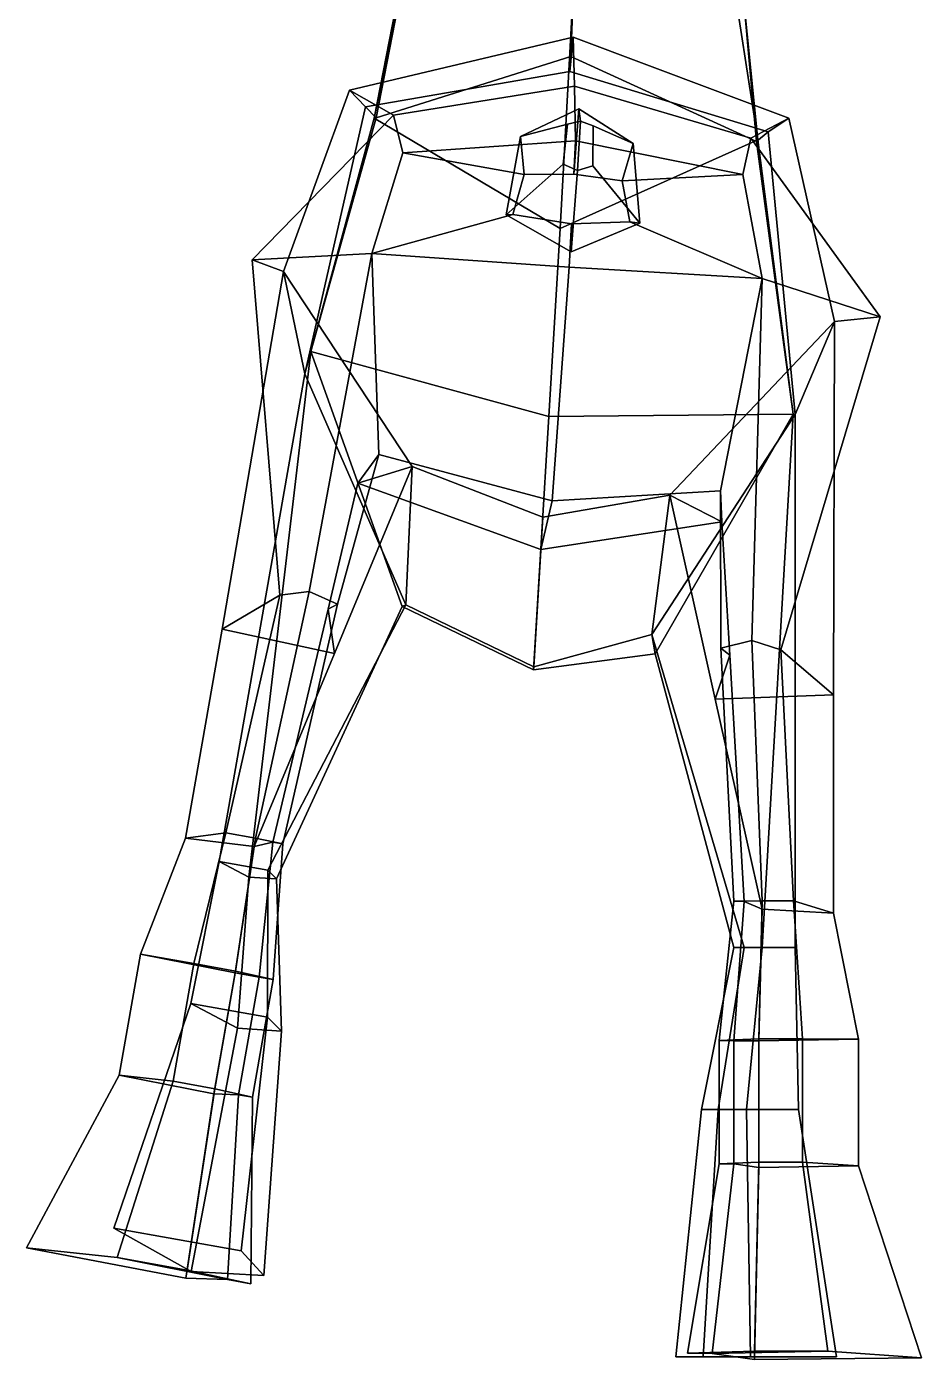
# Model space of a CAD drawing. Extents: x -115 to 84, y -151 to 336.
# Drawn here: x -114.8 to 84.3, y -151.2 to 145.2 of the extents above; entities that cross this region are included whole.
import ezdxf

# ---------------------------------------------------------------- set-up
doc = ezdxf.new("R2010")
doc.units = 0

msp = doc.modelspace()

# ---------------------------------------------------------------- linework, layer by layer
for points in [[(44.714867, 151.633682, 141.070908), (33.79092, 182.766006, 155.513763), (41.603897, 160.705826, 174.132782), (47.912586, 120.009369, 162.491989)], [(-37.470184, 124.838768, 162.490448), (-30.812323, 159.008911, 174.12352), (-29.788448, 177.172455, 155.499451), (-31.070442, 155.331161, 141.063202)], [(47.912586, 120.009369, 162.491989), (41.603897, 160.705826, 174.132782), (6.493208, 147.517944, 196.366821), (3.914099, 100.308578, 195.748703)], [(-37.470184, 124.838768, 162.490448), (3.914099, 100.308578, 195.748703), (6.493208, 147.517944, 196.366821), (-30.812323, 159.008911, 174.12352)], [(-37.057186, 124.871414, 124.962906), (-31.070442, 155.331161, 141.063202), (7.044837, 158.195343, 136.216415), (6.263216, 138.556961, 126.598259)], [(47.605408, 119.605881, 124.962906), (6.263216, 138.556961, 126.598259), (7.044837, 158.195343, 136.216415), (44.714867, 151.633682, 141.070908)], [(-51.551426, 72.931908, 142.538757), (-37.470184, 124.838768, 162.490448), (-31.070442, 155.331161, 141.063202), (-37.057186, 124.871414, 124.962906)], [(55.740849, 58.97065, 143.834061), (47.605408, 119.605881, 124.962906), (44.714867, 151.633682, 141.070908), (47.912586, 120.009369, 162.491989)], [(-42.951897, 131.066086, 9.274571), (-39.384922, 127.351219, 93.793633), (6.06038, 135.210587, 93.55349), (6.814063, 142.821655, 10.312473)], [(6.814063, 142.821655, 10.312473), (7.134406, 131.930542, -26.83951), (-33.167328, 125.45253, -27.522955), (-42.951897, 131.066086, 9.274571)], [(54.78006, 124.839813, 11.769259), (6.814063, 142.821655, 10.312473), (6.06038, 135.210587, 93.55349), (50.215145, 121.778587, 93.793633)], [(6.814063, 142.821655, 10.312473), (54.78006, 124.839813, 11.769259), (46.334633, 120.387665, -25.493603), (7.134406, 131.930542, -26.83951)], [(6.06038, 135.210587, 93.55349), (-39.384922, 127.351219, 93.793633), (-37.057186, 124.871414, 124.962906), (6.263216, 138.556961, 126.598259)], [(6.06038, 135.210587, 93.55349), (6.263216, 138.556961, 126.598259), (47.605408, 119.605881, 124.962906), (50.215145, 121.778587, 93.793633)], [(-42.951897, 131.066086, 9.274571), (-33.167328, 125.45253, -27.522955), (-64.598808, 93.286041, -27.000397), (-57.662792, 90.744995, 23.331947)], [(-57.662792, 90.744995, 23.331947), (-52.868645, 67.930702, 94.187439), (-39.384922, 127.351219, 93.793633), (-42.951897, 131.066086, 9.274571)], [(7.134406, 131.930542, -26.83951), (7.305209, 119.777229, -61.188332), (-31.121065, 117.101891, -51.511932), (-33.167328, 125.45253, -27.522955)], [(7.134406, 131.930542, -26.83951), (46.334633, 120.387665, -25.493603), (44.560646, 112.280403, -49.580093), (7.305209, 119.777229, -61.188332)], [(-64.598808, 93.286041, -27.000397), (-33.167328, 125.45253, -27.522955), (-31.121065, 117.101891, -51.511932), (-37.9538, 94.69754, -55.82262)], [(-52.868645, 67.930702, 94.187439), (-51.551426, 72.931908, 142.538757), (-37.057186, 124.871414, 124.962906), (-39.384922, 127.351219, 93.793633)], [(-51.551426, 72.931908, 142.538757), (1.408872, 58.469639, 184.721359), (3.914099, 100.308578, 195.748703), (-37.470184, 124.838768, 162.490448)], [(-4.891558, 120.746078, -73.689568), (-4.066709, 112.267448, -61.913498), (6.935467, 112.375969, -64.063911), (8.055651, 126.881363, -73.491882)], [(5.563013, 123.489685, -94.780334), (-4.891558, 120.746078, -73.689568), (8.055651, 126.881363, -73.491882), (8.448745, 124.145012, -94.731468)], [(20.162249, 119.149963, -73.050041), (8.055651, 126.881363, -73.491882), (6.935467, 112.375969, -64.063911), (17.713581, 110.879875, -61.35754)], [(11.232667, 123.128502, -94.635612), (8.448745, 124.145012, -94.731468), (8.055651, 126.881363, -73.491882), (20.162249, 119.149963, -73.050041)], [(54.78006, 124.839813, 11.769259), (64.973015, 79.584297, 26.634907), (75.143509, 80.641975, -23.245619), (46.334633, 120.387665, -25.493603)], [(64.973015, 79.584297, 26.634907), (54.78006, 124.839813, 11.769259), (50.215145, 121.778587, 93.793633), (56.193775, 58.926819, 94.739243)], [(4.554476, 114.605042, -94.692642), (-8.109161, 103.342087, -80.854172), (-4.891558, 120.746078, -73.689568), (5.563013, 123.489685, -94.780334)], [(7.785568, 113.174736, -94.608818), (4.554476, 114.605042, -94.692642), (5.563013, 123.489685, -94.780334), (8.448745, 124.145012, -94.731468)], [(7.785568, 113.174736, -94.608818), (8.448745, 124.145012, -94.731468), (11.232667, 123.128502, -94.635612), (11.163391, 114.183983, -94.523941)], [(11.163391, 114.183983, -94.523941), (11.232667, 123.128502, -94.635612), (20.162249, 119.149963, -73.050041), (21.640959, 101.446762, -80.094772)], [(56.193775, 58.926819, 94.739243), (50.215145, 121.778587, 93.793633), (47.605408, 119.605881, 124.962906), (55.740849, 58.97065, 143.834061)], [(-4.066709, 112.267448, -61.913498), (-31.121065, 117.101891, -51.511932), (7.305209, 119.777229, -61.188332), (6.935467, 112.375969, -64.063911)], [(-8.109161, 103.342087, -80.854172), (-6.588261, 103.413528, -67.183105), (-4.066709, 112.267448, -61.913498), (-4.891558, 120.746078, -73.689568)], [(55.740849, 58.97065, 143.834061), (47.912586, 120.009369, 162.491989), (3.914099, 100.308578, 195.748703), (1.408872, 58.469639, 184.721359)], [(17.713581, 110.879875, -61.35754), (6.935467, 112.375969, -64.063911), (7.305209, 119.777229, -61.188332), (44.560646, 112.280403, -49.580093)], [(21.640959, 101.446762, -80.094772), (20.162249, 119.149963, -73.050041), (17.713581, 110.879875, -61.35754), (19.427519, 101.756134, -66.519035)], [(75.143509, 80.641975, -23.245619), (48.873943, 89.165955, -53.60627), (44.560646, 112.280403, -49.580093), (46.334633, 120.387665, -25.493603)], [(-6.588261, 103.413528, -67.183105), (-37.9538, 94.69754, -55.82262), (-31.121065, 117.101891, -51.511932), (-4.066709, 112.267448, -61.913498)], [(7.785568, 113.174736, -94.608818), (6.354849, 95.059784, -81.624359), (-8.109161, 103.342087, -80.854172), (4.554476, 114.605042, -94.692642)], [(7.785568, 113.174736, -94.608818), (11.163391, 114.183983, -94.523941), (21.640959, 101.446762, -80.094772), (6.354849, 95.059784, -81.624359)], [(19.427519, 101.756134, -66.519035), (17.713581, 110.879875, -61.35754), (44.560646, 112.280403, -49.580093), (48.873943, 89.165955, -53.60627)], [(-6.588261, 103.413528, -67.183105), (6.438543, 101.314323, -70.48217), (5.899808, 91.689941, -72.015244), (-37.9538, 94.69754, -55.82262)], [(6.354849, 95.059784, -81.624359), (6.438543, 101.314323, -70.48217), (-6.588261, 103.413528, -67.183105), (-8.109161, 103.342087, -80.854172)], [(19.427519, 101.756134, -66.519035), (48.873943, 89.165955, -53.60627), (5.899808, 91.689941, -72.015244), (6.438543, 101.314323, -70.48217)], [(6.354849, 95.059784, -81.624359), (21.640959, 101.446762, -80.094772), (19.427519, 101.756134, -66.519035), (6.438543, 101.314323, -70.48217)], [(-57.662792, 90.744995, 23.331947), (-64.598808, 93.286041, -27.000397), (-58.423599, 18.71147, -53.622955), (-71.294777, 11.159771, 3.247457)], [(-37.9538, 94.69754, -55.82262), (-51.893394, 19.569357, -57.969849), (-58.423599, 18.71147, -53.622955), (-64.598808, 93.286041, -27.000397)], [(-37.9538, 94.69754, -55.82262), (-36.431641, 50.007221, -38.368034), (-45.589397, 16.730045, -54.342827), (-51.893394, 19.569357, -57.969849)], [(2.138614, 39.695824, -47.896992), (-36.431641, 50.007221, -38.368034), (-37.9538, 94.69754, -55.82262), (5.899808, 91.689941, -72.015244)], [(-57.662792, 90.744995, 23.331947), (-71.294777, 11.159771, 3.247457), (-46.310688, 5.728675, 7.989345), (-28.981522, 47.318996, 24.781826)], [(-28.981522, 47.318996, 24.781826), (-30.444033, 16.574575, 100.882706), (-52.868645, 67.930702, 94.187439), (-57.662792, 90.744995, 23.331947)], [(2.138614, 39.695824, -47.896992), (5.899808, 91.689941, -72.015244), (48.873943, 89.165955, -53.60627), (39.570663, 41.965176, -36.436195)], [(48.873943, 89.165955, -53.60627), (46.568279, 8.643153, -57.969849), (39.66993, 6.919271, -54.342827), (39.570663, 41.965176, -36.436195)], [(48.873943, 89.165955, -53.60627), (75.143509, 80.641975, -23.245619), (53.035919, 6.577132, -53.622955), (46.568279, 8.643153, -57.969849)], [(64.973015, 79.584297, 26.634907), (64.737457, -3.437172, 3.247457), (53.035919, 6.577132, -53.622955), (75.143509, 80.641975, -23.245619)], [(28.292688, 40.974922, 24.781826), (64.973015, 79.584297, 26.634907), (56.193775, 58.926819, 94.739243), (24.287546, 9.965867, 95.681664)], [(64.973015, 79.584297, 26.634907), (28.292688, 40.974922, 24.781826), (38.43716, -4.366841, 7.989345), (64.737457, -3.437172, 3.247457)], [(-65.379463, -43.967602, 142.335373), (-51.551426, 72.931908, 142.538757), (-52.868645, 67.930702, 94.187439), (-71.968407, -40.480824, 124.051376)], [(-59.202293, -44.373859, 136.82959), (-31.251394, 16.187929, 135.284775), (-51.551426, 72.931908, 142.538757), (-65.379463, -43.967602, 142.335373)], [(-2.005882, 2.132718, 143.834061), (1.408872, 58.469639, 184.721359), (-51.551426, 72.931908, 142.538757), (-31.251394, 16.187929, 135.284775)], [(-61.158703, -42.406097, 124.023811), (-71.968407, -40.480824, 124.051376), (-52.868645, 67.930702, 94.187439), (-30.444033, 16.574575, 100.882706)], [(-2.005882, 2.132718, 143.834061), (25.02972, 5.659847, 130.226151), (55.740849, 58.97065, 143.834061), (1.408872, 58.469639, 184.721359)], [(44.890343, -59.648552, 113.683517), (24.287546, 9.965867, 95.681664), (56.193775, 58.926819, 94.739243), (56.193775, -59.648552, 113.25943)], [(42.558685, -59.648552, 126.860085), (48.895481, -59.648552, 132.231628), (55.740849, 58.97065, 143.834061), (25.02972, 5.659847, 130.226151)], [(48.895481, -59.648552, 132.231628), (56.193775, -59.648552, 113.25943), (56.193775, 58.926819, 94.739243), (55.740849, 58.97065, 143.834061)], [(-45.589397, 16.730045, -54.342827), (-36.431641, 50.007221, -38.368034), (-41.087181, 43.625027, -24.166084), (-47.730442, 15.638522, -51.189217)], [(-0.384259, 28.886398, -23.958281), (-41.087181, 43.625027, -24.166084), (-36.431641, 50.007221, -38.368034), (2.138614, 39.695824, -47.896992)], [(-46.310688, 5.728675, 7.989345), (-47.730442, 15.638522, -51.189217), (-41.087181, 43.625027, -24.166084), (-28.981522, 47.318996, 24.781826)], [(-28.981522, 47.318996, 24.781826), (-41.087181, 43.625027, -24.166084), (-0.384259, 28.886398, -23.958281), (0.053055, 36.10125, 24.781826)], [(0.053055, 36.10125, 24.781826), (-1.966456, 2.783183, 95.916336), (-30.444033, 16.574575, 100.882706), (-28.981522, 47.318996, 24.781826)], [(-0.384259, 28.886398, -23.958281), (2.138614, 39.695824, -47.896992), (39.570663, 41.965176, -36.436195), (39.906803, 35.012096, -24.166084)], [(39.570663, 41.965176, -36.436195), (39.66993, 6.919271, -54.342827), (41.645805, 5.420396, -51.189217), (39.906803, 35.012096, -24.166084)], [(0.053055, 36.10125, 24.781826), (28.292688, 40.974922, 24.781826), (24.287546, 9.965867, 95.681664), (-1.966456, 2.783183, 95.916336)], [(28.292688, 40.974922, 24.781826), (0.053055, 36.10125, 24.781826), (-0.384259, 28.886398, -23.958281), (39.906803, 35.012096, -24.166084)], [(38.43716, -4.366841, 7.989345), (28.292688, 40.974922, 24.781826), (39.906803, 35.012096, -24.166084), (41.645805, 5.420396, -51.189217)], [(-58.423599, 18.71147, -53.622955), (-70.499359, -34.127457, -58.573643), (-79.472794, -35.283386, -9.322664), (-71.294777, 11.159771, 3.247457)], [(-63.855423, -35.3279, -58.573643), (-70.499359, -34.127457, -58.573643), (-58.423599, 18.71147, -53.622955), (-51.893394, 19.569357, -57.969849)], [(-51.893394, 19.569357, -57.969849), (-45.589397, 16.730045, -54.342827), (-57.82217, -36.559334, -58.573643), (-63.855423, -35.3279, -58.573643)], [(-60.042835, -36.165871, -58.573643), (-47.730442, 15.638522, -51.189217), (-46.310688, 5.728675, 7.989345), (-64.175987, -37.148376, -9.322664)], [(-61.158703, -42.406097, 124.023811), (-30.444033, 16.574575, 100.882706), (-31.251394, 16.187929, 135.284775), (-59.202293, -44.373859, 136.82959)], [(-57.82217, -36.559334, -58.573643), (-45.589397, 16.730045, -54.342827), (-47.730442, 15.638522, -51.189217), (-60.042835, -36.165871, -58.573643)], [(-1.966456, 2.783183, 95.916336), (-2.005882, 2.132718, 143.834061), (-31.251394, 16.187929, 135.284775), (-30.444033, 16.574575, 100.882706)], [(-71.294777, 11.159771, 3.247457), (-79.472794, -35.283386, -9.322664), (-64.175987, -37.148376, -9.322664), (-46.310688, 5.728675, 7.989345)], [(-1.966456, 2.783183, 95.916336), (24.287546, 9.965867, 95.681664), (25.02972, 5.659847, 130.226151), (-2.005882, 2.132718, 143.834061)], [(44.890343, -59.648552, 113.683517), (42.558685, -59.648552, 126.860085), (25.02972, 5.659847, 130.226151), (24.287546, 9.965867, 95.681664)], [(46.568279, 8.643153, -57.969849), (48.895481, -49.206951, -58.573643), (42.558685, -49.35025, -58.573643), (39.66993, 6.919271, -54.342827)], [(42.558685, -49.35025, -58.573643), (44.880398, -49.358128, -58.573643), (41.645805, 5.420396, -51.189217), (39.66993, 6.919271, -54.342827)], [(48.895481, -49.206951, -58.573643), (46.568279, 8.643153, -57.969849), (53.035919, 6.577132, -53.622955), (55.845905, -49.206951, -58.573643)], [(53.035919, 6.577132, -53.622955), (64.737457, -3.437172, 3.247457), (64.737457, -52.022724, -9.322664), (55.845905, -49.206951, -58.573643)], [(44.880398, -49.358128, -58.573643), (48.895481, -51.111401, -9.322664), (38.43716, -4.366841, 7.989345), (41.645805, 5.420396, -51.189217)], [(64.737457, -3.437172, 3.247457), (38.43716, -4.366841, 7.989345), (48.895481, -51.111401, -9.322664), (64.737457, -52.022724, -9.322664)], [(-89.464088, -61.091591, -38.453831), (-79.472794, -35.283386, -9.322664), (-70.499359, -34.127457, -58.573643), (-77.595047, -63.186859, -71.112923)], [(-68.394394, -65.263374, -38.453831), (-64.175987, -37.148376, -9.322664), (-79.472794, -35.283386, -9.322664), (-89.464088, -61.091591, -38.453831)], [(-77.595047, -63.186859, -71.112923), (-70.499359, -34.127457, -58.573643), (-63.855423, -35.3279, -58.573643), (-68.323715, -64.862007, -72.295204)], [(-59.930492, -66.727531, -71.94371), (-68.323715, -64.862007, -72.295204), (-63.855423, -35.3279, -58.573643), (-57.82217, -36.559334, -58.573643)], [(-68.394394, -65.263374, -38.453831), (-63.030731, -66.186539, -71.085167), (-60.042835, -36.165871, -58.573643), (-64.175987, -37.148376, -9.322664)], [(-63.030731, -66.186539, -71.085167), (-59.930492, -66.727531, -71.94371), (-57.82217, -36.559334, -58.573643), (-60.042835, -36.165871, -58.573643)], [(-61.176044, -75.124802, 103.578285), (-78.255379, -72.082855, 103.621834), (-71.968407, -40.480824, 124.051376), (-61.158703, -42.406097, 124.023811)], [(-67.844841, -77.59198, 132.510544), (-65.379463, -43.967602, 142.335373), (-71.968407, -40.480824, 124.051376), (-78.255379, -72.082855, 103.621834)], [(-67.844841, -77.59198, 132.510544), (-58.084919, -78.233849, 123.811424), (-59.202293, -44.373859, 136.82959), (-65.379463, -43.967602, 142.335373)], [(-58.084919, -78.233849, 123.811424), (-61.176044, -75.124802, 103.578285), (-61.158703, -42.406097, 124.023811), (-59.202293, -44.373859, 136.82959)], [(39.310345, -80.323181, -71.94371), (42.558685, -49.35025, -58.573643), (48.895481, -49.206951, -58.573643), (48.153057, -79.969307, -72.295204)], [(42.550175, -80.342598, -71.085167), (44.880398, -49.358128, -58.573643), (42.558685, -49.35025, -58.573643), (39.310345, -80.323181, -71.94371)], [(48.153057, -80.389183, -38.453831), (48.895481, -51.111401, -9.322664), (44.880398, -49.358128, -58.573643), (42.550175, -80.342598, -71.085167)], [(57.852066, -79.969307, -71.112923), (48.153057, -79.969307, -72.295204), (48.895481, -49.206951, -58.573643), (55.845905, -49.206951, -58.573643)], [(70.259827, -80.019226, -38.453831), (57.852066, -79.969307, -71.112923), (55.845905, -49.206951, -58.573643), (64.737457, -52.022724, -9.322664)], [(48.153057, -80.389183, -38.453831), (70.259827, -80.019226, -38.453831), (64.737457, -52.022724, -9.322664), (48.895481, -51.111401, -9.322664)], [(-94.200348, -87.988914, -17.620277), (-89.464088, -61.091591, -38.453831), (-77.595047, -63.186859, -71.112923), (-82.203964, -89.361, -48.051769)], [(-73.130646, -92.16069, -17.620277), (-68.394394, -65.263374, -38.453831), (-89.464088, -61.091591, -38.453831), (-94.200348, -87.988914, -17.620277)], [(35.377075, -95.683777, 117.980743), (42.558685, -59.648552, 126.860085), (44.890343, -59.648552, 113.683517), (39.061085, -95.683777, 97.161781)], [(45.38921, -95.683777, 126.467789), (48.895481, -59.648552, 132.231628), (42.558685, -59.648552, 126.860085), (35.377075, -95.683777, 117.980743)], [(39.061085, -95.683777, 97.161781), (44.890343, -59.648552, 113.683517), (56.193775, -59.648552, 113.25943), (56.920513, -95.683777, 96.491714)], [(45.38921, -95.683777, 126.467789), (56.920513, -95.683777, 96.491714), (56.193775, -59.648552, 113.25943), (48.895481, -59.648552, 132.231628)], [(-82.203964, -89.361, -48.051769), (-77.595047, -63.186859, -71.112923), (-68.323715, -64.862007, -72.295204), (-72.93264, -91.036148, -48.199558)], [(-64.545906, -92.938568, -48.155624), (-72.93264, -91.036148, -48.199558), (-68.323715, -64.862007, -72.295204), (-59.930492, -66.727531, -71.94371)], [(-73.130646, -92.16069, -17.620277), (-67.6465, -92.399605, -48.048302), (-63.030731, -66.186539, -71.085167), (-68.394394, -65.263374, -38.453831)], [(-67.6465, -92.399605, -48.048302), (-64.545906, -92.938568, -48.155624), (-59.930492, -66.727531, -71.94371), (-63.030731, -66.186539, -71.085167)], [(-67.057587, -127.104469, 97.121201), (-95.407455, -122.044388, 97.108223), (-78.255379, -72.082855, 103.621834), (-61.176044, -75.124802, 103.578285)], [(-78.207359, -131.65712, 148.877701), (-67.844841, -77.59198, 132.510544), (-78.255379, -72.082855, 103.621834), (-95.407455, -122.044388, 97.108223)], [(-61.982841, -132.590225, 133.357254), (-67.057587, -127.104469, 97.121201), (-61.176044, -75.124802, 103.578285), (-58.084919, -78.233849, 123.811424)], [(-78.207359, -131.65712, 148.877701), (-61.982841, -132.590225, 133.357254), (-58.084919, -78.233849, 123.811424), (-67.844841, -77.59198, 132.510544)], [(39.310345, -107.743309, -48.155624), (39.310345, -80.323181, -71.94371), (48.153057, -79.969307, -72.295204), (48.153057, -107.350838, -48.199558)], [(57.852066, -107.350838, -48.051769), (48.153057, -107.350838, -48.199558), (48.153057, -79.969307, -72.295204), (57.852066, -79.969307, -71.112923)], [(48.153057, -108.52726, -17.620277), (70.259827, -108.15731, -17.620277), (70.259827, -80.019226, -38.453831), (48.153057, -80.389183, -38.453831)], [(70.259827, -108.15731, -17.620277), (57.852066, -107.350838, -48.051769), (57.852066, -79.969307, -71.112923), (70.259827, -80.019226, -38.453831)], [(42.550175, -107.764862, -48.048302), (42.550175, -80.342598, -71.085167), (39.310345, -80.323181, -71.94371), (39.310345, -107.743309, -48.155624)], [(48.153057, -108.52726, -17.620277), (48.153057, -80.389183, -38.453831), (42.550175, -80.342598, -71.085167), (42.550175, -107.764862, -48.048302)], [(-114.790039, -126.39653, 25.417269), (-94.200348, -87.988914, -17.620277), (-82.203964, -89.361, -48.051769), (-94.614822, -128.58078, -43.857677)], [(-79.346275, -133.140152, 25.417269), (-73.130646, -92.16069, -17.620277), (-94.200348, -87.988914, -17.620277), (-114.790039, -126.39653, 25.417269)], [(-94.614822, -128.58078, -43.857677), (-82.203964, -89.361, -48.051769), (-72.93264, -91.036148, -48.199558), (-79.038986, -131.395035, -44.577511)], [(-64.916405, -134.404434, -44.363506), (-79.038986, -131.395035, -44.577511), (-72.93264, -91.036148, -48.199558), (-64.545906, -92.938568, -48.155624)], [(-79.346275, -133.140152, 25.417269), (-70.123619, -133.488754, -43.840782), (-67.6465, -92.399605, -48.048302), (-73.130646, -92.16069, -17.620277)], [(-70.123619, -133.488754, -43.840782), (-64.916405, -134.404434, -44.363506), (-64.545906, -92.938568, -48.155624), (-67.6465, -92.399605, -48.048302)], [(29.626556, -150.640991, 134.26767), (35.377075, -95.683777, 117.980743), (39.061085, -95.683777, 97.161781), (35.742016, -150.640991, 97.001717)], [(46.246696, -150.640991, 149.459457), (45.38921, -95.683777, 126.467789), (35.377075, -95.683777, 117.980743), (29.626556, -150.640991, 134.26767)], [(35.742016, -150.640991, 97.001717), (39.061085, -95.683777, 97.161781), (56.920513, -95.683777, 96.491714), (65.388664, -150.640991, 95.802307)], [(46.246696, -150.640991, 149.459457), (65.388664, -150.640991, 95.802307), (56.920513, -95.683777, 96.491714), (45.38921, -95.683777, 126.467789)], [(32.283115, -149.85228, -44.363506), (39.310345, -107.743309, -48.155624), (48.153057, -107.350838, -48.199558), (47.138878, -149.388199, -44.577511)], [(37.72604, -149.877792, -43.840782), (42.550175, -107.764862, -48.048302), (39.310345, -107.743309, -48.155624), (32.283115, -149.85228, -44.363506)], [(47.138878, -151.213821, 25.417269), (48.153057, -108.52726, -17.620277), (42.550175, -107.764862, -48.048302), (37.72604, -149.877792, -43.840782)], [(63.433216, -149.388199, -43.857677), (47.138878, -149.388199, -44.577511), (48.153057, -107.350838, -48.199558), (57.852066, -107.350838, -48.051769)], [(47.138878, -151.213821, 25.417269), (84.278267, -150.869492, 25.417269), (70.259827, -108.15731, -17.620277), (48.153057, -108.52726, -17.620277)], [(84.278267, -150.869492, 25.417269), (63.433216, -149.388199, -43.857677), (57.852066, -107.350838, -48.051769), (70.259827, -108.15731, -17.620277)], [(-95.407455, -122.044388, 97.108223), (-67.057587, -127.104469, 97.121201), (-61.982841, -132.590225, 133.357254), (-78.207359, -131.65712, 148.877701)], [(-114.790039, -126.39653, 25.417269), (-94.614822, -128.58078, -43.857677), (-70.123619, -133.488754, -43.840782), (-79.346275, -133.140152, 25.417269)], [(-94.614822, -128.58078, -43.857677), (-79.038986, -131.395035, -44.577511), (-64.916405, -134.404434, -44.363506), (-70.123619, -133.488754, -43.840782)], [(65.388664, -150.640991, 95.802307), (46.246696, -150.640991, 149.459457), (29.626556, -150.640991, 134.26767), (35.742016, -150.640991, 97.001717)], [(63.433216, -149.388199, -43.857677), (37.72604, -149.877792, -43.840782), (32.283115, -149.85228, -44.363506), (47.138878, -149.388199, -44.577511)], [(84.278267, -150.869492, 25.417269), (47.138878, -151.213821, 25.417269), (37.72604, -149.877792, -43.840782), (63.433216, -149.388199, -43.857677)]]:
    msp.add_3dface(points)

doc.saveas('drawing.dxf')
